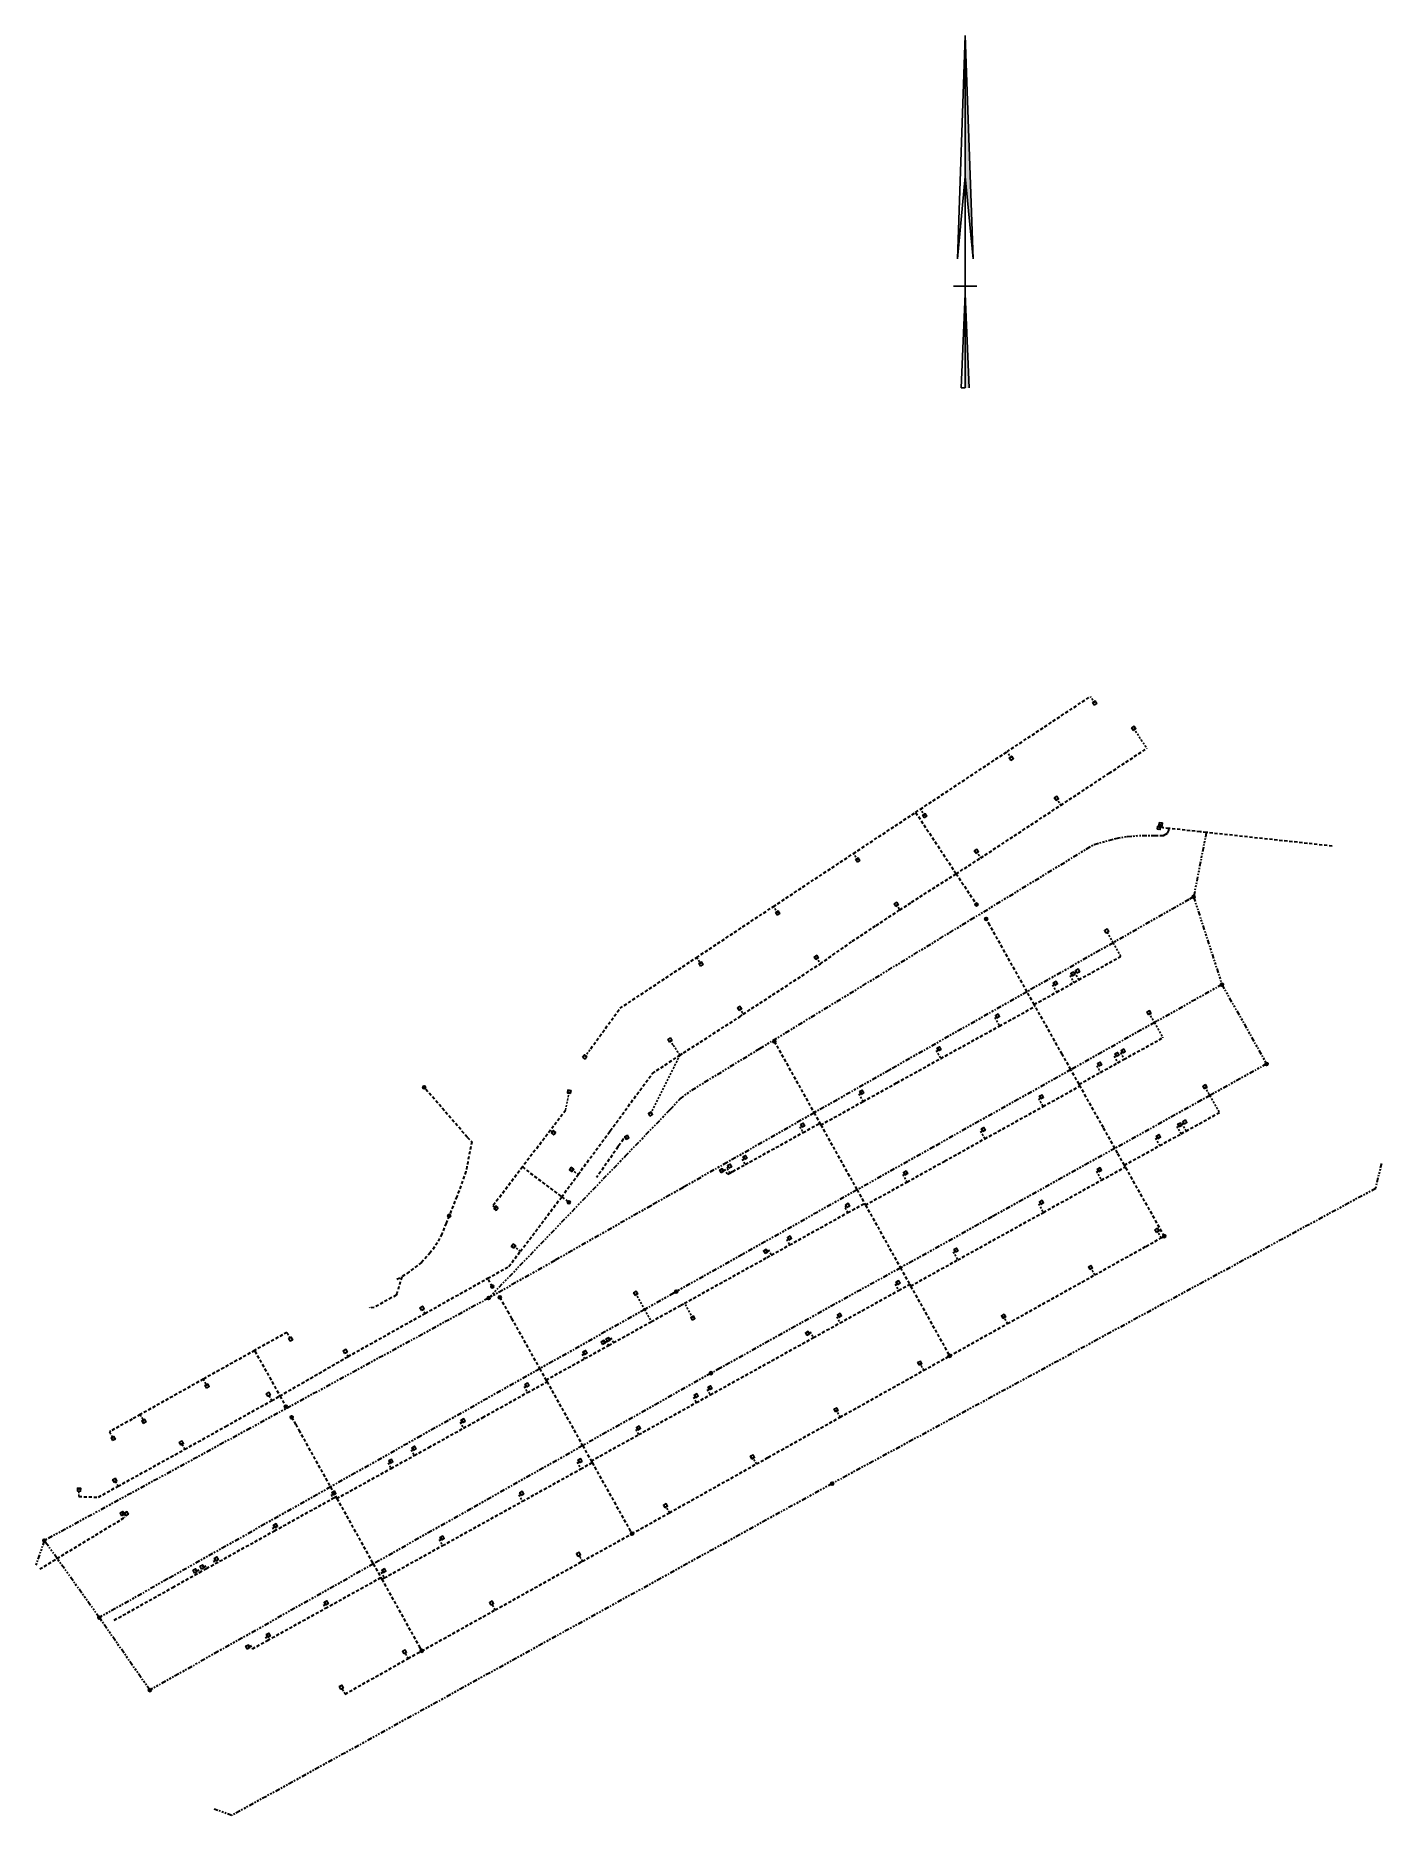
# Model space of a CAD drawing. Extents: x 254834 to 255178, y 477859 to 478313.
import ezdxf

# ---------------------------------------------------------------- set-up
doc = ezdxf.new("R2010")
doc.units = 0
doc.header["$LTSCALE"] = 0.2
for name, pattern in [('RI-DRAINAGE', [19.2, 6, -1.8, 1.8, -1.8, 2.4, -1.8, 1.8, -1.8]), ('RI-HWA_KOLKAANSLUITING', [4.3, 2.5, -1.8]), ('RI-HWA_PVC', [6.4, 4, -2.4])]:
    doc.linetypes.add(name, pattern=pattern)
for name, color, linetype, lineweight in [('N-WE-RI-DRAINAGE_DRAIN_PP_160-G', 150, 'RI-DRAINAGE', 35), ('N-WE-RI-DRAINAGE_PUT-S', 210, 'Continuous', 25), ('N-WE-RI-HWA_KOLKAANSLUITING_PVC_125-G', 130, 'RI-HWA_KOLKAANSLUITING', 25), ('N-WE-RI-HWA_RIOOLPUT_INSPECTIEPUT_PE-S', 130, 'Continuous', 25), ('N-WE-RI-HWA_TRANSPORTLEIDING_PVC_200-G', 130, 'RI-HWA_PVC', 35), ('X-XX-AL-ORIENTATIE-S', 7, 'Continuous', 25)]:
    doc.layers.add(name, color=color, linetype=linetype, lineweight=lineweight)

# ---------------------------------------------------------------- blocks, each defined once
blk = doc.blocks.new('SRI-PUT_HWA-SO')
at = {"lineweight": -3}
blk.add_lwpolyline([(-2, -2), (2, -2), (2, 2), (-2, 2)], close=True, dxfattribs=at)
blk.add_circle((0, 0), 2, dxfattribs=at)
blk = doc.blocks.new('SRI-DRAIN_PUT_DOORSPUIT-SO')
at = {"lineweight": -3}
blk.add_hatch(color=256, dxfattribs=at).paths.add_polyline_path([(1.5, 0, 0.267949), (0.7, 1.3), (-0.7, -1.3, 0.57735)])
blk.add_line((-0.7, -1.3), (0.7, 1.3), dxfattribs=at)
for radius in [2, 1.5]:
    blk.add_circle((0, 0), radius, dxfattribs=at)
blk = doc.blocks.new('SAL-ORIENTATIE_NOORDPIJL-SO')
for p, q in [((0, 64), (-2, 7)), ((0, -26), (0, 64)), ((2, 7), (0, 64)), ((-2, 7), (0, 28)), ((0, 28), (2, 7)), ((-3, 0), (3, 0)), ((0, -2), (-1, -26)), ((1, -26), (0, -2)), ((-1, -26), (0, -26))]:
    blk.add_line(p, q)
for points in [[(2, 7), (0, 28), (0, 64)], [(0, -26), (1, -26), (0, -2)]]:
    blk.add_solid(points)

msp = doc.modelspace()

# ---------------------------------------------------------------- linework, layer by layer
at = {"layer": 'N-WE-RI-DRAINAGE_DRAIN_PP_160-G'}
for p, q in [((255132.806, 478109.688), (255129.564, 478093.23)), ((255129.564, 478093.23), (255136.808, 478070.823)), ((255136.808, 478070.823), (255148.213, 478050.557)), ((254835.995, 477928.807), (254833.768, 477922.428)), ((254862.949, 477890.62), (254850.048, 477909.146))]:
    msp.add_line(p, q, dxfattribs=at)
for points in [[(254949.494, 477990.756), (254984.086, 478026.694), (254984.359, 478026.978), (254995.856, 478038.922), (254998.048, 478041.295), (254998.38, 478041.654), (255001.367, 478043.871), (255018.789, 478054.512), (255067.208, 478084.085), (255072.668, 478087.42), (255104.133, 478106.637), (255109.686, 478108.151), (255112.596, 478108.661), (255116.436, 478108.95), (255119.347, 478108.905), (255120.99, 478108.88), (255121.908, 478108.925), (255122.857, 478109.528), (255123.216, 478110.225), (255123.269, 478110.722)], [(255129.564, 478093.23), (255128.33, 478092.528), (255109.001, 478081.528), (255087.013, 478069.015), (255051.85, 478049.004), (255032.629, 478038.066), (255010.353, 478025.389), (254999.174, 478019.027), (254990.911, 478014.325), (254966.427, 478000.392), (254949.494, 477990.756)], [(255136.808, 478070.823), (255123.392, 478063.275), (255120.19, 478061.474), (255119.568, 478061.124), (255098.195, 478049.1), (255063.16, 478029.391), (255043.599, 478018.387), (255014.312, 478001.911), (254997.425, 477992.411)], [(255148.213, 478050.557), (255133.706, 478042.483), (255131.536, 478041.275), (255109.48, 478029.001), (255078.032, 478011.5), (255054.682, 477998.505), (255008.571, 477972.843), (255006.305, 477971.582)], [(254995.856, 478038.922), (254998.048, 478041.295), (254998.38, 478041.654)], [(254995.856, 478038.922), (254998.048, 478041.295), (254998.38, 478041.654)], [(255177.536, 478025.168), (255176.023, 478018.737), (255037.231, 477943.376)], [(254997.425, 477992.411), (254996.749, 477992.029), (254989.35, 477987.849), (254962.537, 477972.7), (254932.167, 477955.541), (254909.087, 477942.502), (254867.516, 477919.015), (254850.048, 477909.146)], [(254949.494, 477990.756), (254888.573, 477957.505), (254835.995, 477928.807)], [(255006.305, 477971.582), (254973.516, 477953.064), (254944.978, 477936.947), (254920.027, 477922.856), (254880.36, 477900.453), (254862.949, 477890.62)], [(255037.231, 477943.376), (254883.916, 477858.617), (254879.376, 477860.236)], [(254850.048, 477909.146), (254839.258, 477924.242), (254835.995, 477928.807)]]:
    msp.add_lwpolyline(points, dxfattribs=at)
at = {"layer": 'N-WE-RI-HWA_KOLKAANSLUITING_PVC_125-G'}
for p, q in [((255104.305, 478142.761), (255103.2, 478144.428)), ((255083.008, 478128.647), (255081.903, 478130.314)), ((255060.893, 478113.969), (255059.79, 478115.638)), ((255120.702, 478110.87), (255120.93, 478111.323)), ((255121.158, 478111.777), (255120.93, 478111.323)), ((255121.826, 478110.879), (255120.93, 478111.323)), ((255043.788, 478102.646), (255042.685, 478104.314)), ((255023.338, 478089.107), (255022.233, 478090.774)), ((255002.64, 478077.774), (255003.745, 478076.107)), ((254974.042, 478052.341), (254975.577, 478054.461)), ((254970.07, 478043.444), (254969.148, 478038.687)), ((254965.273, 478033.62), (254966.067, 478033.011)), ((254984.769, 478031.8), (254983.89, 478031.323)), ((254950.604, 478014.303), (254951.379, 478013.716)), ((255121.279, 478006.133), (255120.216, 478008.035)), ((254957.614, 478002.701), (254955.842, 478004.045)), ((255104.287, 477996.656), (255103.221, 477998.564)), ((254933.234, 477986.836), (254932.501, 477988.15)), ((255001.654, 477985.641), (254999.538, 477989.447)), ((255082.048, 477984.252), (255081.017, 477986.097)), ((254913.595, 477975.844), (254912.862, 477977.157)), ((255060.65, 477972.305), (255059.624, 477974.139)), ((254876.6, 477970.038), (254877.573, 477968.299)), ((254894.104, 477964.582), (254893.226, 477966.159)), ((255039.28, 477960.344), (255038.236, 477962.206)), ((254871.894, 477952.147), (254871.008, 477953.73)), ((254844.794, 477940.059), (254844.866, 477941.829)), ((254854.819, 477942.686), (254853.99, 477944.207)), ((254855.9, 477935.712), (254856.417, 477935.738)), ((254856.417, 477935.738), (254856.47, 477934.704)), ((254887.958, 477901.663), (254888.667, 477902.06)), ((254888.667, 477902.06), (254889.159, 477901.18))]:
    msp.add_line(p, q, dxfattribs=at)
for points in [[(255114.265, 478136.289), (255116.194, 478133.34), (255117.62, 478131.161)], [(255094.529, 478118.377), (255095.414, 478117.04), (255095.662, 478116.665)], [(255074.098, 478104.856), (255074.998, 478103.495), (255075.201, 478103.188)], [(255053.615, 478091.322), (255054.524, 478089.946), (255054.534, 478089.931)], [(255110.956, 478078.038), (255109.001, 478081.528), (255107.331, 478084.511)], [(255033.171, 478077.75), (255034.222, 478076.149), (255034.222, 478076.149)], [(255098.707, 478073.56), (255097.998, 478073.163), (255099.007, 478071.363)], [(255100.253, 478072.059), (255099.227, 478073.889), (255099.936, 478074.286)], [(255094.266, 478071.148), (255093.557, 478070.751), (255094.592, 478068.905)], [(255013.573, 478064.749), (255014.409, 478063.492), (255014.518, 478063.292)], [(255118.159, 478063.64), (255119.568, 478061.124), (255121.731, 478057.262)], [(255079.482, 478062.798), (255078.773, 478062.401), (255079.986, 478060.238)], [(254990.838, 478037.8), (254998.352, 478052.791), (254996.581, 478055.472), (254995.794, 478056.664)], [(255064.53, 478054.424), (255063.821, 478054.027), (255064.975, 478051.968)], [(255105.553, 478050.504), (255104.844, 478050.107), (255105.8, 478048.402)], [(255109.975, 478052.964), (255109.266, 478052.567), (255110.219, 478050.868)], [(255111.577, 478053.842), (255110.868, 478053.445), (255111.816, 478051.755)], [(255044.782, 478043.325), (255044.073, 478042.928), (255045.165, 478040.98)], [(255090.7, 478042.163), (255089.99, 478041.766), (255091.139, 478039.709)], [(255132.444, 478044.725), (255133.706, 478042.483), (255136.15, 478038.142)], [(255029.698, 478034.922), (255028.989, 478034.525), (255029.819, 478033.043)], [(255075.846, 478033.821), (255075.137, 478033.425), (255076.242, 478031.447)], [(255120.583, 478031.997), (255119.874, 478031.6), (255120.931, 478029.714)], [(255126.023, 478035.016), (255125.314, 478034.619), (255126.382, 478032.713)], [(255127.669, 478033.428), (255126.606, 478035.329), (255127.315, 478035.726)], [(254970.696, 478023.594), (254972.287, 478022.382), (254972.361, 478022.326)], [(255009.01, 478023.3), (255009.719, 478023.697), (255010.477, 478022.344), (255010.561, 478022.39)], [(255011.088, 478022.68), (255010.324, 478024.043), (255010.984, 478024.412), (255011.033, 478024.44)], [(255014.979, 478026.659), (255014.27, 478026.262), (255015.047, 478024.876)], [(255055.984, 478022.712), (255055.275, 478022.315), (255056.347, 478020.399)], [(255105.504, 478023.528), (255104.795, 478023.131), (255106.052, 478020.888)], [(255041.263, 478012.606), (255040.473, 478014.017), (255041.182, 478014.414)], [(255090.706, 478015.206), (255089.997, 478014.808), (255091.205, 478012.656)], [(255026.334, 478006.088), (255025.625, 478005.691), (255026.383, 478004.339)], [(255020.244, 478002.67), (255020.953, 478003.067), (255021.695, 478001.743)], [(255068.863, 478003.002), (255068.154, 478002.605), (255069.323, 478000.519)], [(254987.044, 477991.964), (254989.35, 477987.849), (254991.084, 477984.755)], [(255054.053, 477994.696), (255053.344, 477994.3), (255054.227, 477992.718)], [(255039.117, 477986.349), (255038.408, 477985.953), (255039.263, 477984.422)], [(254897.946, 477981.989), (254898.101, 477981.713), (254898.919, 477980.255)], [(255030.932, 477981.734), (255031.641, 477982.13), (255032.464, 477980.657)], [(254978.774, 477979.455), (254979.483, 477979.853), (254980.138, 477978.684)], [(254980.004, 477980.176), (254980.713, 477980.574), (254981.386, 477979.374)], [(254974.081, 477976.831), (254973.372, 477976.433), (254974.017, 477975.285)], [(254959.289, 477968.551), (254958.58, 477968.153), (254959.435, 477966.631)], [(255002.498, 477965.824), (255001.79, 477965.426), (255002.555, 477964.064)], [(255006.036, 477967.835), (255005.328, 477967.437), (255006.111, 477966.042)], [(254860.475, 477960.981), (254861.193, 477959.705), (254861.44, 477959.267)], [(254942.962, 477959.416), (254942.253, 477959.019), (254943.084, 477957.537)], [(254852.645, 477956.583), (254852.726, 477956.439), (254853.598, 477954.889)], [(254987.781, 477957.579), (254987.073, 477957.181), (254987.8, 477955.886)], [(254930.407, 477952.39), (254929.698, 477951.993), (254930.502, 477950.557)], [(255017.898, 477948.377), (255017.167, 477949.681), (255016.881, 477950.191)], [(254924.509, 477949.074), (254923.8, 477948.677), (254924.594, 477947.26)], [(254972.816, 477949.208), (254972.107, 477948.811), (254973.051, 477947.128)], [(254909.953, 477940.939), (254909.244, 477940.542), (254909.76, 477939.619)], [(254957.919, 477940.867), (254957.209, 477940.471), (254958.115, 477938.847)], [(254995.678, 477935.94), (254994.958, 477937.226), (254994.675, 477937.731)], [(254856.417, 477935.738), (254856.622, 477935.749), (254856.938, 477935.693)], [(254895.026, 477932.594), (254894.317, 477932.197), (254894.807, 477931.321)], [(254937.602, 477929.473), (254936.893, 477929.076), (254937.748, 477927.552)], [(254879.928, 477924.121), (254879.219, 477923.724), (254879.667, 477922.925)], [(254973.443, 477923.523), (254972.746, 477924.768), (254972.439, 477925.316)], [(254874.494, 477921.063), (254875.203, 477921.46), (254875.636, 477920.687)], [(254876.293, 477922.088), (254877.002, 477922.485), (254877.444, 477921.696)], [(254922.724, 477921.133), (254922.015, 477920.736), (254922.83, 477919.278)], [(254908.015, 477912.889), (254907.306, 477912.492), (254907.836, 477911.544)], [(254951.184, 477911.113), (254950.517, 477912.302), (254950.216, 477912.84)], [(254893.225, 477904.632), (254892.516, 477904.235), (254893.025, 477903.326)], [(254928.943, 477898.695), (254928.3, 477899.842), (254927.99, 477900.396)], [(254912.825, 477889.622), (254912.166, 477890.793), (254911.856, 477891.345)]]:
    msp.add_lwpolyline(points, dxfattribs=at)
at = {"layer": 'N-WE-RI-HWA_TRANSPORTLEIDING_PVC_200-G'}
for p, q in [((254983.047, 478064.774), (255002.64, 478077.774)), ((254975.577, 478054.461), (254983.047, 478064.774)), ((254944.035, 478031.836), (254933.031, 478044.585)), ((254944.035, 478031.836), (254945.212, 478030.69)), ((254945.212, 478030.69), (254943.685, 478023.062)), ((254943.685, 478023.062), (254941.362, 478016.662)), ((254941.362, 478016.662), (254939.408, 478011.769)), ((254938.623, 478009.854), (254937.565, 478007.131)), ((254939.408, 478011.769), (254938.623, 478009.854)), ((254936.407, 478004.899), (254934.589, 478002.31)), ((254937.565, 478007.131), (254936.407, 478004.899)), ((254934.589, 478002.31), (254932.333, 477999.831)), ((254926.046, 477995.606), (254927.281, 477996.155)), ((254927.281, 477996.155), (254926.166, 477992.245)), ((254929.163, 477997.426), (254927.281, 477996.155)), ((254932.333, 477999.831), (254929.163, 477997.426)), ((254950.43, 477993.698), (254949.254, 477995.8)), ((254925.845, 477991.496), (254920.26, 477988.355)), ((254926.068, 477991.901), (254925.845, 477991.496)), ((254926.166, 477992.245), (254926.068, 477991.901)), ((254919.229, 477988.276), (254919.131, 477988.395)), ((254920.26, 477988.355), (254919.229, 477988.276)), ((254907.836, 477911.544), (254921.966, 477919.375)), ((254893.025, 477903.326), (254907.836, 477911.544)), ((254889.159, 477901.18), (254893.025, 477903.326))]:
    msp.add_line(p, q, dxfattribs=at)
for points in [[(255002.64, 478077.774), (255022.233, 478090.774), (255042.685, 478104.314), (255058.547, 478114.814), (255059.79, 478115.638), (255081.903, 478130.314), (255103.2, 478144.428)], [(254844.794, 477940.059), (254849.821, 477939.904), (254854.819, 477942.686), (254871.894, 477952.147), (254882.317, 477957.983), (254894.104, 477964.582), (254896.185, 477965.748), (254913.595, 477975.844), (254933.234, 477986.836), (254949.254, 477995.8), (254954.687, 477998.841), (254957.614, 478002.701), (254968.157, 478016.603), (254972.361, 478022.326), (254980.168, 478032.953), (254980.567, 478033.497), (254991.334, 478048.156), (254998.352, 478052.791), (254999.236, 478053.375), (255013.636, 478062.606), (255014.518, 478063.292), (255034.222, 478076.149), (255042.387, 478081.887), (255044.462, 478083.261), (255048.466, 478085.913), (255054.534, 478089.931), (255057.51, 478091.84), (255060.688, 478093.879), (255068.902, 478099.148), (255071.014, 478100.503), (255075.201, 478103.188), (255095.662, 478116.665), (255108.009, 478124.816), (255117.62, 478131.161)], [(255058.547, 478114.814), (255068.749, 478099.38), (255068.902, 478099.148), (255074.101, 478091.283)], [(255164.979, 478106.201), (255132.806, 478109.688), (255131.624, 478109.817), (255131.214, 478109.861), (255123.269, 478110.722), (255121.826, 478110.879)], [(255122.072, 478006.576), (255112.141, 478024.264), (255111.896, 478024.7), (255110.152, 478027.804), (255109.48, 478029.001), (255106.507, 478034.296), (255100.54, 478044.925), (255100.297, 478045.358), (255098.195, 478049.1), (255095.967, 478053.069), (255089.096, 478065.307), (255088.849, 478065.746), (255087.013, 478069.015), (255077.475, 478086.003), (255076.587, 478087.585)], [(255088.849, 478065.746), (255094.592, 478068.905), (255099.007, 478071.363), (255100.253, 478072.059), (255110.888, 478078), (255110.956, 478078.038)], [(255034.345, 478034.986), (255045.165, 478040.98), (255053.736, 478045.734), (255064.975, 478051.968), (255079.986, 478060.238), (255089.096, 478065.307)], [(255022.458, 478056.31), (255032.409, 478038.46), (255032.629, 478038.066), (255034.102, 478035.422), (255034.345, 478034.986), (255041.261, 478022.581), (255043.599, 478018.387), (255045.507, 478014.963), (255045.755, 478014.519), (255051.919, 478003.461), (255054.682, 477998.505), (255057.042, 477994.27), (255057.283, 477993.838), (255067.233, 477975.989)], [(255100.297, 478045.358), (255105.8, 478048.402), (255110.219, 478050.868), (255111.816, 478051.755), (255121.731, 478057.262)], [(255045.755, 478014.519), (255056.347, 478020.399), (255066.026, 478025.774), (255076.242, 478031.447), (255091.139, 478039.709), (255100.54, 478044.925)], [(254969.148, 478038.687), (254966.102, 478034.704), (254965.273, 478033.62)], [(255111.896, 478024.7), (255120.931, 478029.714), (255126.382, 478032.713), (255127.669, 478033.428), (255136.15, 478038.142)], [(254965.273, 478033.62), (254958.103, 478024.243), (254950.604, 478014.303)], [(255010.561, 478022.39), (255011.088, 478022.68), (255011.835, 478023.094), (255015.047, 478024.876), (255029.819, 478033.043), (255034.102, 478035.422)], [(254983.89, 478031.323), (254982.766, 478029.716), (254982.519, 478029.362), (254977.038, 478021.518)], [(254958.103, 478024.243), (254968.157, 478016.603), (254969.969, 478015.226)], [(255057.283, 477993.838), (255069.323, 478000.519), (255091.205, 478012.656), (255106.052, 478020.888), (255112.141, 478024.264)], [(254964.147, 477969.822), (254974.017, 477975.285), (254980.138, 477978.684), (254981.386, 477979.374), (254991.084, 477984.755), (254998.557, 477988.903), (254999.538, 477989.447), (255020.588, 478001.129), (255021.695, 478001.743), (255026.383, 478004.339), (255041.263, 478012.606), (255045.507, 478014.963)], [(254912.825, 477889.622), (254928.943, 477898.695), (254932.399, 477900.64), (254951.184, 477911.113), (254973.181, 477923.377), (254973.443, 477923.523), (254986.091, 477930.574), (254995.678, 477935.94), (255017.898, 477948.377), (255020.895, 477950.055), (255039.28, 477960.344), (255056.005, 477969.705), (255060.65, 477972.305), (255067.233, 477975.989), (255082.048, 477984.252), (255104.287, 477996.656), (255117.404, 478003.972), (255121.279, 478006.133), (255122.072, 478006.576)], [(254952.342, 477990.935), (254954.373, 477987.303), (254955.346, 477985.562), (254962.537, 477972.7), (254964.147, 477969.822), (254964.409, 477969.353), (254973.516, 477953.064), (254975.697, 477949.164), (254975.939, 477948.731), (254985.377, 477931.852), (254986.091, 477930.574)], [(254975.697, 477949.164), (254987.8, 477955.886), (255002.555, 477964.064), (255006.111, 477966.042), (255032.464, 477980.657), (255039.263, 477984.422), (255054.227, 477992.718), (255057.042, 477994.27)], [(254897.946, 477981.989), (254889.695, 477977.357), (254881.828, 477972.96), (254876.6, 477970.038), (254860.475, 477960.981), (254858.411, 477959.822), (254853.007, 477956.787), (254852.645, 477956.583)], [(254889.695, 477977.357), (254889.766, 477977.23), (254896.185, 477965.748), (254897.702, 477963.034)], [(254910.715, 477939.579), (254924.594, 477947.26), (254930.502, 477950.557), (254934.174, 477952.594), (254943.084, 477957.537), (254947.996, 477960.268), (254959.435, 477966.631), (254964.409, 477969.353)], [(254899.171, 477960.308), (254900.203, 477958.456), (254901.005, 477957.015), (254909.087, 477942.502), (254910.471, 477940.016), (254910.715, 477939.579), (254920.027, 477922.856), (254921.966, 477919.375), (254922.211, 477918.935), (254931.762, 477901.784), (254932.399, 477900.64)], [(254922.211, 477918.935), (254922.83, 477919.278), (254937.748, 477927.552), (254958.115, 477938.847), (254961.383, 477940.659), (254973.051, 477947.128), (254975.939, 477948.731)], [(254853.859, 477908.495), (254868.806, 477916.863), (254875.636, 477920.687), (254877.444, 477921.696), (254879.667, 477922.925), (254894.807, 477931.321), (254909.76, 477939.619), (254910.471, 477940.016)], [(254834.847, 477921.561), (254839.258, 477924.242), (254856.47, 477934.704)]]:
    msp.add_lwpolyline(points, dxfattribs=at)

# ---------------------------------------------------------------- block references
at = {"layer": 'N-WE-RI-DRAINAGE_PUT-S', "xscale": 0.2, "yscale": 0.2, "zscale": 0.2}
for p in [(255074.101, 478091.283, 23.725), (255129.564, 478093.23, 24.659), (255076.587, 478087.585, 23.722), (255136.808, 478070.823, 24.509), (255022.458, 478056.31, 23.728), (255148.213, 478050.557, 24.485), (254933.031, 478044.585, 24.286), (254969.969, 478015.226, 23.715), (254939.408, 478011.769, 23.612), (255122.072, 478006.576, 24.507), (254949.494, 477990.756, 24.399), (254950.43, 477993.698, 23.729), (254952.342, 477990.935, 23.736), (254997.425, 477992.411, 24.421), (255067.233, 477975.989, 24.555), (255006.305, 477971.582, 24.375), (254897.702, 477963.034, 23.699), (254899.171, 477960.308, 23.717), (255037.231, 477943.376, 24.246), (254835.995, 477928.807, 23.947), (254986.091, 477930.574, 24.539), (254850.048, 477909.146, 24.378), (254932.399, 477900.64, 24.545), (254862.949, 477890.62, 24.394)]:
    msp.add_blockref('SRI-DRAIN_PUT_DOORSPUIT-SO', p, dxfattribs=at)
at = {"layer": 'N-WE-RI-HWA_RIOOLPUT_INSPECTIEPUT_PE-S'}
for p, xscale, yscale, zscale, rotation in [((255104.305, 478142.761), 0.2, 0.2, 0.2, 33.56000000000001), ((255114.265, 478136.289), 0.2, 0.2, 0.2, 33.56000000000001), ((255083.008, 478128.647), 0.2, 0.2, 0.2, 33.56000000000001), ((255094.529, 478118.377), 0.2, 0.2, 0.2, 33.56000000000001), ((255060.893, 478113.969), 0.2, 0.2, 0.2, 33.56000000000001), ((255120.702, 478110.87), 0.2, 0.2, 0.2, 353.81), ((255121.158, 478111.777), 0.2, 0.2, 0.2, 353.81), ((255074.098, 478104.856), 0.2, 0.2, 0.2, 33.56000000000001), ((255043.788, 478102.646), 0.2, 0.2, 0.2, 33.56000000000001), ((255053.615, 478091.322), 0.2, 0.2, 0.2, 33.56000000000001), ((255023.338, 478089.107), 0.2, 0.2, 0.2, 33.56000000000001), ((255107.331, 478084.511), 0.2, 0.2, 0.2, 28.94), ((255033.171, 478077.75), 0.2, 0.2, 0.2, 33.56000000000001), ((255003.745, 478076.107), 0.2, 0.2, 0.2, 33.56000000000001), ((255098.707, 478073.56), 0.2, 0.2, 0.2, 28.94), ((255099.936, 478074.286), 0.2, 0.2, 0.2, 28.94), ((255094.266, 478071.148), 0.2, 0.2, 0.2, 28.94), ((255013.573, 478064.749), 0.2, 0.2, 0.2, 33.56000000000001), ((255118.159, 478063.64), 0.2, 0.2, 0.2, 28.94), ((255079.482, 478062.798), 0.2, 0.2, 0.2, 28.94), ((254995.794, 478056.664), 0.2, 0.2, 0.2, 33.56000000000001), ((255064.53, 478054.424), 0.2, 0.2, 0.2, 28.94), ((254974.042, 478052.341), 0.2, 0.2, 0.2, 324.0933338373812), ((255105.553, 478050.504), 0.2, 0.2, 0.2, 28.94), ((255109.975, 478052.964), 0.2, 0.2, 0.2, 28.94), ((255111.577, 478053.842), 0.2, 0.2, 0.2, 28.94), ((254970.07, 478043.444), 0.2, 0.2, 0.2, 79.03095796141906), ((255044.782, 478043.325), 0.2, 0.2, 0.2, 28.94), ((255090.7, 478042.163), 0.2, 0.2, 0.2, 28.94), ((255132.444, 478044.725), 0.2, 0.2, 0.2, 28.94), ((254990.838, 478037.8), 0.2, 0.2, 0.2, 28.94), ((254966.067, 478033.011), 0.2, 0.2, 0.2, 142.5117030181446), ((254984.769, 478031.8), 0.2, 0.2, 0.2, 28.94), ((255029.698, 478034.922), 0.2, 0.2, 0.2, 28.94), ((255075.846, 478033.821), 0.2, 0.2, 0.2, 28.94), ((255120.583, 478031.997), 0.2, 0.2, 0.2, 28.94), ((255126.023, 478035.016), 0.2, 0.2, 0.2, 28.94), ((255127.315, 478035.726), 0.2, 0.2, 0.2, 28.94), ((254970.696, 478023.594), 0.2, 0.2, 0.2, 53.69757526530403), ((255009.01, 478023.3), 0.2, 0.2, 0.2, 28.94), ((255011.033, 478024.44), 0.2, 0.2, 0.2, 28.94), ((255014.979, 478026.659), 0.2, 0.2, 0.2, 28.94), ((255055.984, 478022.712), 0.2, 0.2, 0.2, 28.94), ((255105.504, 478023.528), 0.2, 0.2, 0.2, 28.94), ((254951.379, 478013.716), 0.2, 0.2, 0.2, 142.8590073068293), ((255041.182, 478014.414), 0.2, 0.2, 0.2, 28.94), ((255090.706, 478015.206), 0.2, 0.2, 0.2, 28.94), ((254955.842, 478004.045), 0.2, 0.2, 0.2, 52.82404439645632), ((255026.334, 478006.088), 0.2, 0.2, 0.2, 28.94), ((255120.216, 478008.035), 0.2, 0.2, 0.2, 28.94), ((255020.244, 478002.67), 0.2, 0.2, 0.2, 28.94), ((255068.863, 478003.002), 0.2, 0.2, 0.2, 28.94), ((255103.221, 477998.564), 0.2, 0.2, 0.2, 28.94), ((254987.044, 477991.964), 0.2, 0.2, 0.2, 28.94), ((255054.053, 477994.696), 0.2, 0.2, 0.2, 28.94), ((254932.501, 477988.15), 0.2, 0.2, 0.2, 28.94), ((255039.117, 477986.349), 0.2, 0.2, 0.2, 28.94), ((255081.017, 477986.097), 0.2, 0.2, 0.2, 28.94), ((255001.654, 477985.641), 0.2, 0.2, 0.2, 28.94), ((255030.932, 477981.734), 0.2, 0.2, 0.2, 28.94), ((254898.919, 477980.255), 0.2, 0.2, 0.2, 28.94), ((254912.862, 477977.157), 0.2, 0.2, 0.2, 28.94), ((254974.081, 477976.831), 0.2, 0.2, 0.2, 28.94), ((254978.774, 477979.455), 0.2, 0.2, 0.2, 28.94), ((254980.004, 477980.176), 0.2, 0.2, 0.2, 28.94), ((255059.624, 477974.139), 0.2, 0.2, 0.2, 28.94), ((254877.573, 477968.299), 0.2, 0.2, 0.2, 28.94), ((254959.289, 477968.551), 0.2, 0.2, 0.2, 28.94), ((255006.036, 477967.835), 0.2, 0.2, 0.2, 28.94), ((254893.226, 477966.159), 0.2, 0.2, 0.2, 28.94), ((255002.498, 477965.824), 0.2, 0.2, 0.2, 28.94), ((254861.44, 477959.267), 0.2, 0.2, 0.2, 28.94), ((254942.962, 477959.416), 0.2, 0.2, 0.2, 28.94), ((255038.236, 477962.206), 0.2, 0.2, 0.2, 28.94), ((254853.598, 477954.889), 0.2, 0.2, 0.2, 28.94), ((254987.781, 477957.579), 0.2, 0.2, 0.2, 28.94), ((254871.008, 477953.73), 0.2, 0.2, 0.2, 28.94), ((254930.407, 477952.39), 0.2, 0.2, 0.2, 28.94), ((255016.881, 477950.191), 0.2, 0.2, 0.2, 28.94), ((254924.509, 477949.074), 0.2, 0.2, 0.2, 28.94), ((254972.816, 477949.208), 0.2, 0.2, 0.2, 28.94), ((254844.866, 477941.829), 0.2000000000000001, 0.2000000000000001, 0.2000000000000001, 267.6706084825955), ((254853.99, 477944.207), 0.2, 0.2, 0.2, 28.94), ((254909.953, 477940.939), 0.2, 0.2, 0.2, 28.94), ((254957.919, 477940.867), 0.2, 0.2, 0.2, 28.94), ((254994.675, 477937.731), 0.2, 0.2, 0.2, 28.94), ((254855.9, 477935.712), 0.2, 0.2, 0.2, 28.94), ((254856.938, 477935.693), 0.2, 0.2, 0.2, 28.94), ((254895.026, 477932.594), 0.2, 0.2, 0.2, 28.94), ((254937.602, 477929.473), 0.2, 0.2, 0.2, 28.94), ((254879.928, 477924.121), 0.2, 0.2, 0.2, 28.94), ((254972.439, 477925.316), 0.2, 0.2, 0.2, 28.94), ((254874.494, 477921.063), 0.2, 0.2, 0.2, 28.94), ((254876.293, 477922.088), 0.2, 0.2, 0.2, 28.94), ((254922.724, 477921.133), 0.2, 0.2, 0.2, 28.94), ((254908.015, 477912.889), 0.2, 0.2, 0.2, 28.94), ((254950.216, 477912.84), 0.2, 0.2, 0.2, 28.94), ((254893.225, 477904.632), 0.2, 0.2, 0.2, 28.94), ((254887.958, 477901.663), 0.2, 0.2, 0.2, 28.94), ((254927.99, 477900.396), 0.2, 0.2, 0.2, 28.94), ((254911.856, 477891.345), 0.2, 0.2, 0.2, 28.94)]:
    msp.add_blockref('SRI-PUT_HWA-SO', p, dxfattribs=dict(at, xscale=xscale, yscale=yscale, zscale=zscale, rotation=rotation))
at = {"layer": 'X-XX-AL-ORIENTATIE-S'}
msp.add_blockref('SAL-ORIENTATIE_NOORDPIJL-SO', (255071.223, 478249.227), dxfattribs=at)

doc.saveas('drawing.dxf')
